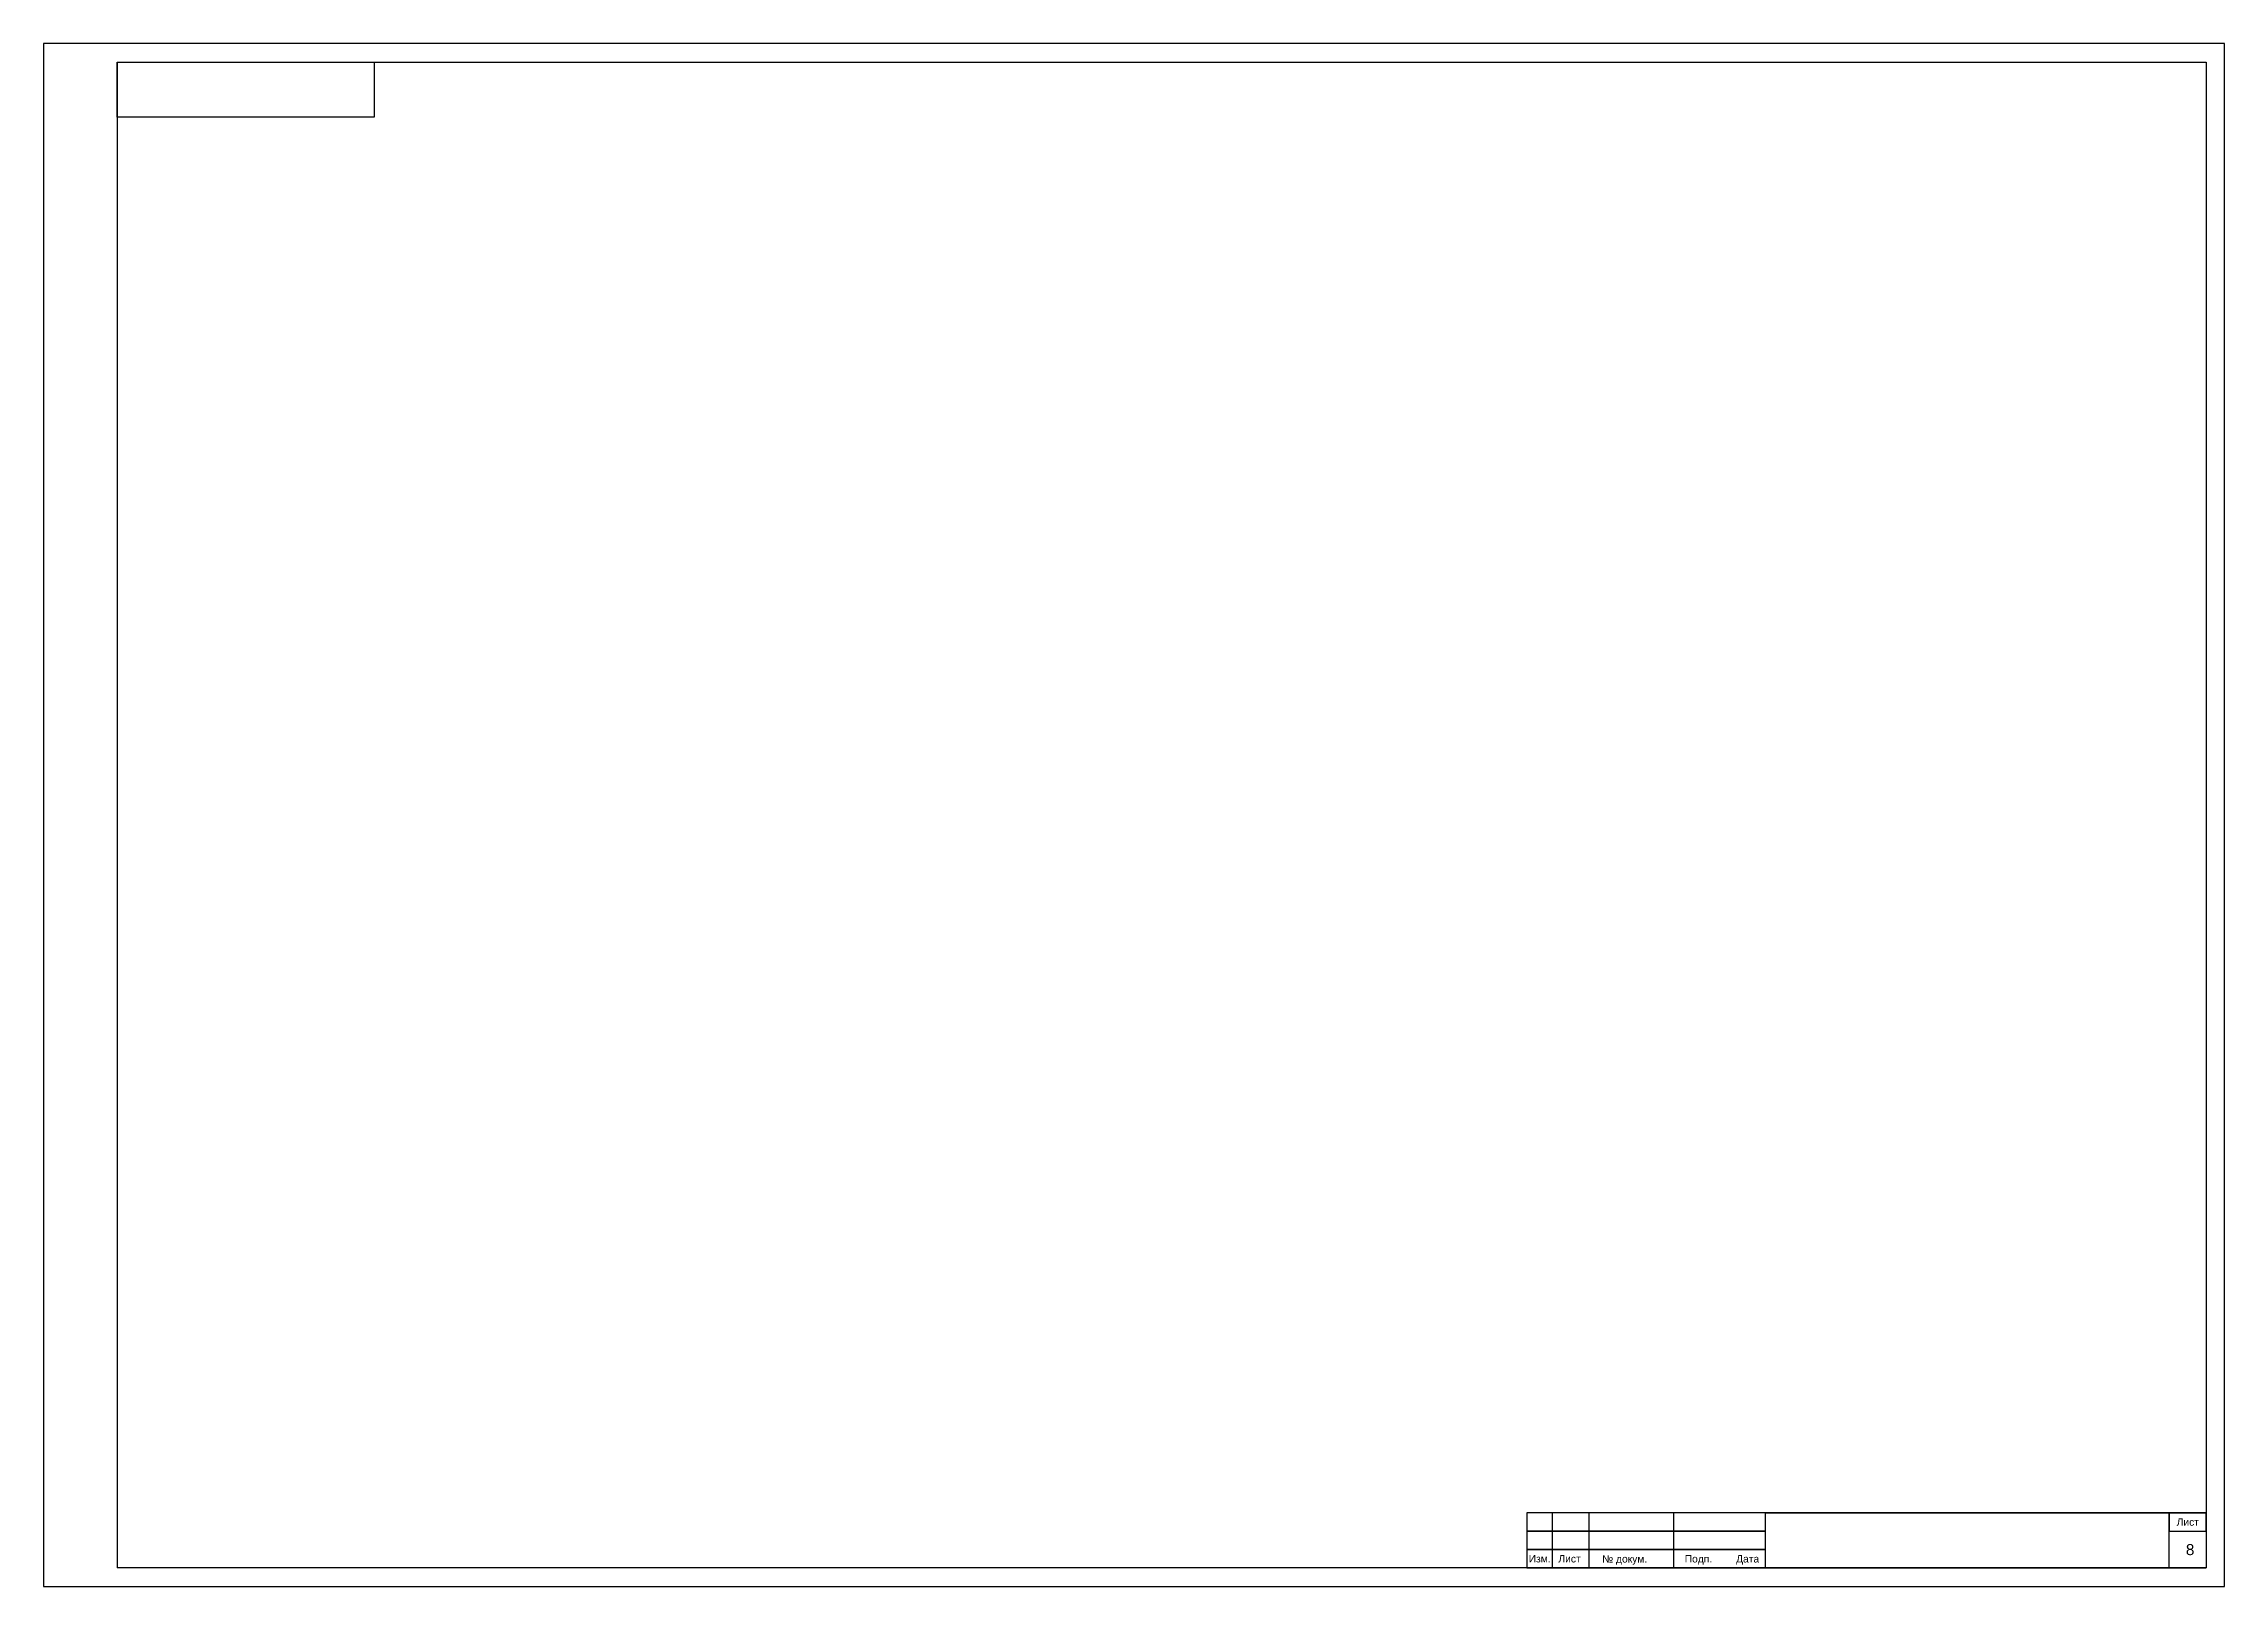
# Model space of a CAD drawing. Header units: millimetres. Extents: x 1900 to 5196, y 1354 to 2616.
# Drawn here: x 3250 to 3844, y 1355 to 1775 of the extents above; entities that cross this region are included whole.
import ezdxf

# ---------------------------------------------------------------- set-up
doc = ezdxf.new("R2010")
doc.units = ezdxf.units.MM
doc.layers.add('Оформление', color=7, linetype='Continuous', lineweight=30)
doc.styles.get("Standard").update_dxf_attribs({"font": 'arial.ttf'})

msp = doc.modelspace()

# ---------------------------------------------------------------- linework, layer by layer
at = {"layer": 'Оформление'}
for p, q in [((3269.5, 1770), (3269.5, 1360)), ((3269.5, 1770), (3838.5, 1770)), ((3838.5, 1770), (3838.5, 1360)), ((3838.5, 1360), (3269.5, 1360)), ((3653.5, 1360), (3838.5, 1360)), ((3653.5, 1360), (3838.5, 1360)), ((3653.5, 1360), (3838.5, 1360))]:
    msp.add_line(p, q, dxfattribs=at)
at = {"layer": 'Оформление', "lineweight": 35}
msp.add_line((3718.5, 1375), (3838.5, 1375), dxfattribs=at)
at = {"layer": 'Оформление'}
for points in [[(3249.5, 1355), (3843.5, 1355), (3843.5, 1775), (3249.5, 1775)], [(3269.5, 1770), (3339.5, 1770), (3339.5, 1755), (3269.5, 1755)], [(3653.5, 1360), (3670.5, 1360), (3670.48, 1375), (3653.48, 1375)], [(3653.5, 1370), (3718.5, 1370), (3718.5, 1375), (3653.5, 1375)], [(3653.5, 1360), (3660.5, 1360), (3660.5, 1375), (3653.5, 1375)], [(3653.5, 1360), (3693.5, 1360), (3693.5, 1375), (3653.5, 1375)], [(3838.5, 1360), (3828.5, 1360), (3828.5, 1375), (3838.5, 1375)], [(3838.5, 1375), (3828.5, 1375), (3828.5, 1370), (3838.5, 1370)], [(3653.5, 1365), (3718.5, 1365), (3718.5, 1370), (3653.5, 1370)], [(3653.5, 1360), (3718.5, 1360), (3718.5, 1365), (3653.5, 1365)]]:
    msp.add_lwpolyline(points, close=True, dxfattribs=at)

# ---------------------------------------------------------------- texts
for s, height, p in [('Лист', 2, (3830.5, 1371.5)), ('8', 3, (3833, 1363.5)), ('Изм.', 2, (3654, 1361.52)), ('Лист', 2, (3662.1, 1361.51)), ('№ докум.', 2, (3674.02, 1361.49)), ('Подп.', 2, (3696.5, 1361.5)), ('Дата', 2, (3710.5, 1361.5))]:
    msp.add_text(s, height=height, dxfattribs=at).set_placement(p)

doc.saveas('drawing.dxf')
